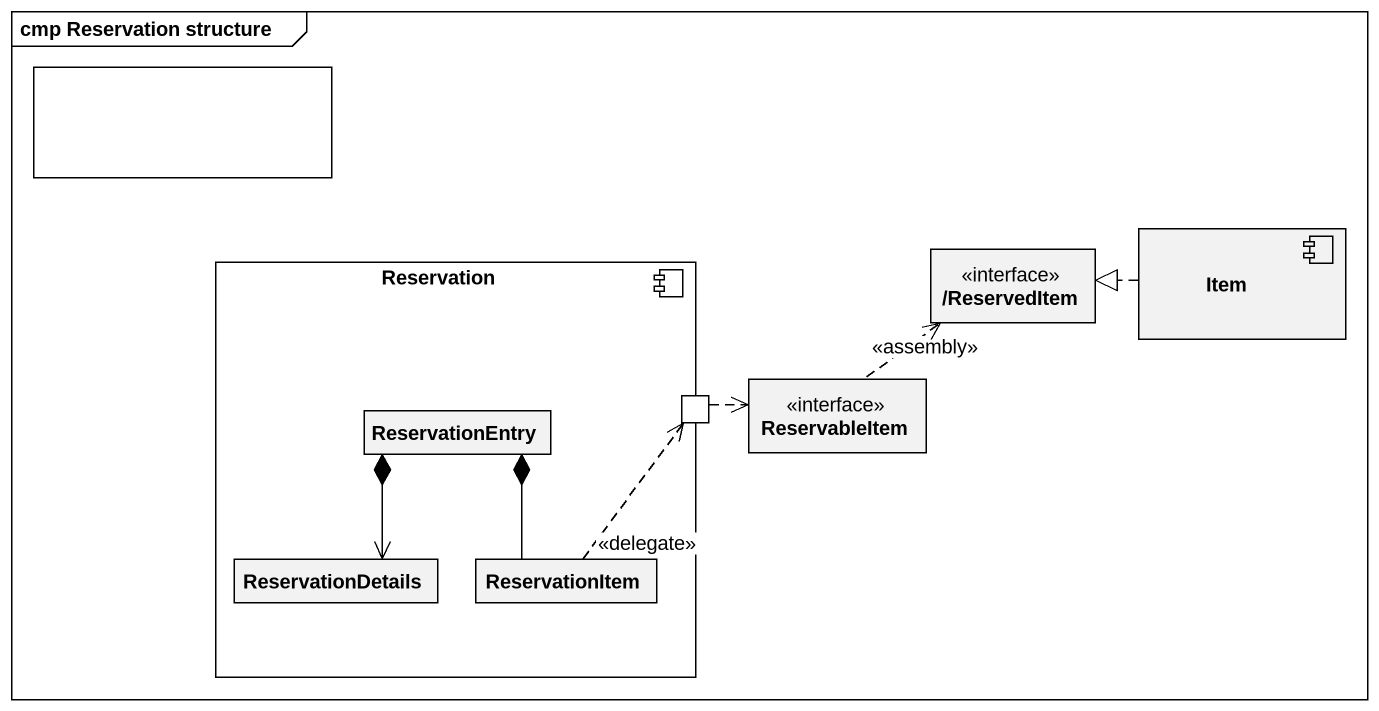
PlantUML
@startuml
mainframe cmp Reservation structure
allowmixing
hide circle
hide empty members
rectangle " " as rectangle1
component Reservation {
  class ReservationEntry
  port " " as port1
  class ReservationDetails
  class ReservationItem
}
interface "/ReservedItem" as ReservedItem
component Item
interface ReservableItem
Item .left.|> ReservedItem
ReservationEntry *--> ReservationDetails
ReservationEntry *-- ReservationItem
port1 .right.> ReservableItem
ReservableItem .up.> ReservedItem : <<assembly>>
ReservationItem .up.> port1 : <<delegate>>
@enduml
